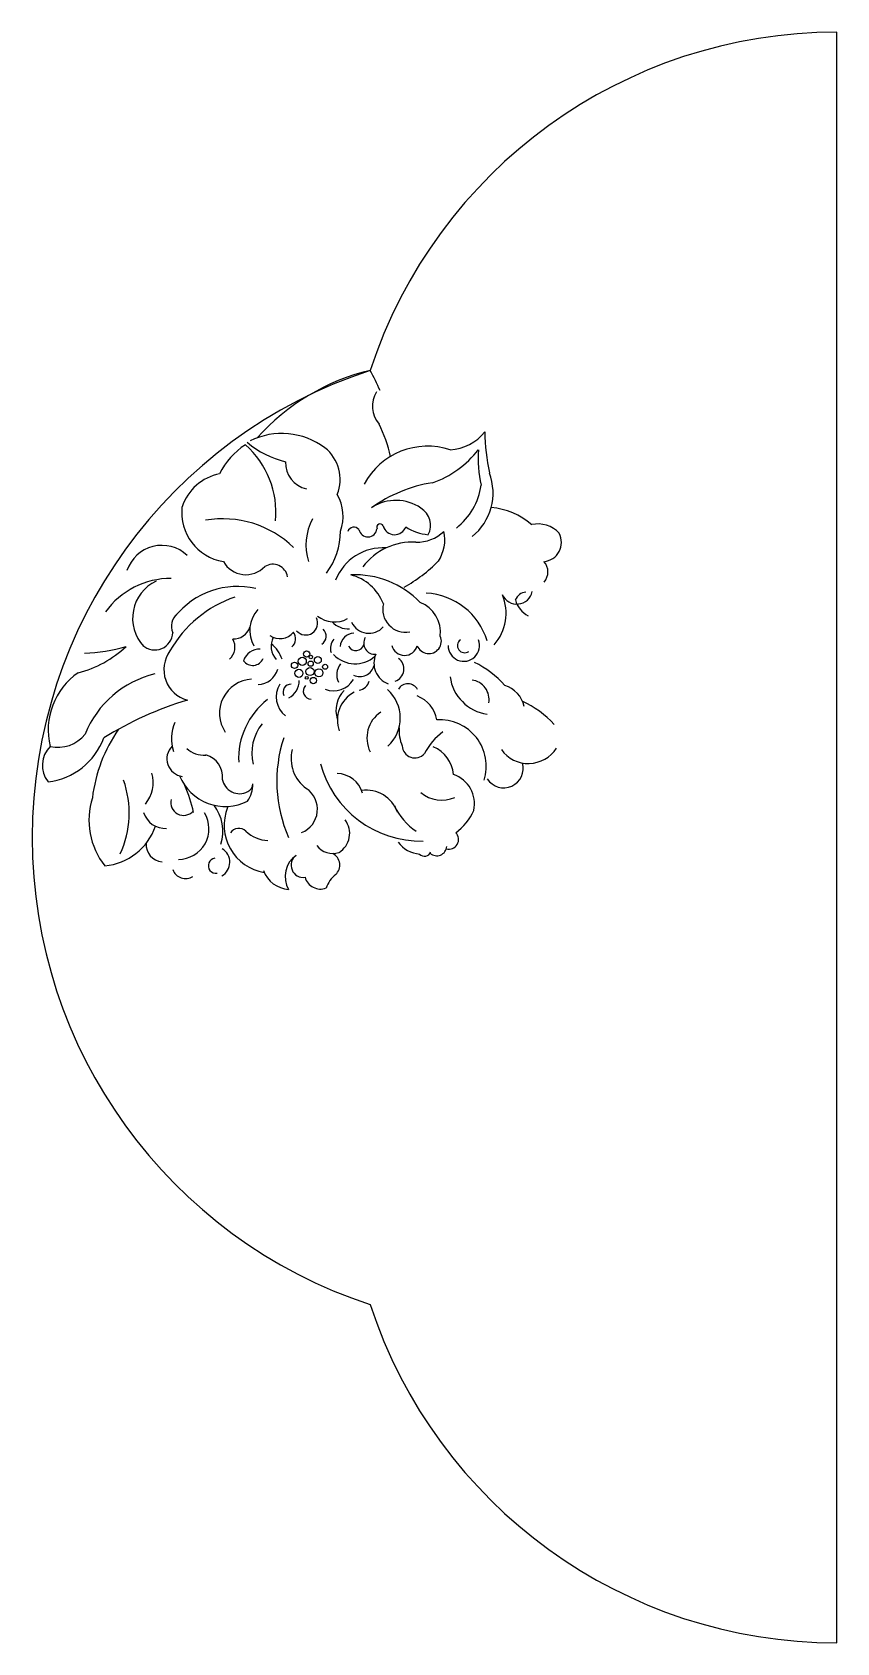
# Model space of a CAD drawing. Header units: millimetres. Extents: x -4199 to 23701, y -2708 to 11766.
# Drawn here: x 17549 to 18549, y 9766 to 11766 of the extents above; entities that cross this region are included whole.
import ezdxf

# ---------------------------------------------------------------- set-up
doc = ezdxf.new("R2010")
doc.units = ezdxf.units.MM
doc.layers.add('A-DOOR-PANEL', color=2, linetype='Continuous')

# ---------------------------------------------------------------- blocks, each defined once
blk = doc.blocks.new('SBMDHZ')
at = {"color": 0, "ltscale": 2.5}
for centre, radius in [((-664.3, 218.8), 5.01), ((-658.9, 227.9), 3.98), ((-653.7, 224.2), 2.25), ((-645, 220.3), 4.3), ((-673.9, 213.8), 3.94), ((-668.5, 203.9), 5.01), ((-658.8, 198.3), 1.83), ((-654.7, 206.1), 5.01), ((-653.9, 215.9), 3.23), ((-643.6, 204.5), 5.01), ((-636, 212), 3.09), ((-650.6, 194.9), 3.94)]:
    blk.add_circle(centre, radius, dxfattribs=at)
for centre, radius, start, end in [((-516.1, 313.2), 274.4, 103.4685, 138.1418), ((-835.3, 439.2), 291.6, 23.3887, 28.87), ((-544.6, 535.3), 32.7, 146.576, 221.9811), ((-689.8, 412.1), 89.6, 53.3605, 116.0925), ((-737.3, 430.7), 187.6, 13.1118, 26.1559), ((-483.8, 540.5), 59.1, 273.3271, 321.5156), ((-152.5, 510.3), 285.1, 181.313, 191.6612), ((-687.2, 412.7), 88.9, 122.5698, 154.0064), ((-808.1, 404.1), 111, 354.3307, 48.8042), ((-658.2, 578.5), 115.1, 229.6611, 256.368), ((-667.2, 444.7), 50, 338.0685, 51.7787), ((-508.5, 396.3), 89.7, 71.7386, 151.692), ((-543.4, 557.4), 123.8, 289.2473, 322.2216), ((-300.4, 470.6), 145.5, 175.7005, 193.1798), ((-651.9, 465.6), 33.4, 178.2406, 257.2846), ((-754.9, 390.8), 62.1, 101.3208, 161.4938), ((-476.3, 269.5), 173, 98.7284, 126.0918), ((-496.6, 427.9), 69.4, 308.7107, 20.879), ((-668, 398.8), 54.5, 340.2533, 30.0327), ((-522.2, 448.3), 80.8, 307.6586, 352.3122), ((-752.5, 403.6), 61.7, 173.5507, 260.7559), ((-547.8, 364.1), 54.6, 55.5634, 122.5457), ((-530.5, 387.5), 25.5, 333.4397, 57.7804), ((-436.5, 322.8), 87.1, 48.8518, 85.4811), ((-763.1, 269.6), 126.2, 45.7833, 99.81), ((-588.8, 363), 70.9, 152.5004, 196.492), ((-706.5, 381.6), 89.8, 323.4618, 359.2349), ((-600.1, 377.2), 8.11, 41.0726, 159.1083), ((-582.8, 384.7), 11.4, 191.1781, 353.8358), ((-567.6, 385.2), 4.18, 24.9476, 204.9476), ((-549.6, 390.7), 14.7, 194.67, 341.0928), ((-502.1, 437), 61.2, 236.6228, 264.6759), ((-521.3, 414.4), 47.6, 267.7827, 313.9347), ((-534.7, 369.9), 47.6, 326.0217, 12.297), ((-371.2, 354), 35.4, 42.4483, 102.9253), ((-838.8, 317), 45.8, 46.6146, 161.3764), ((-526.9, 288.5), 78.4, 87.2413, 142.6542), ((-366.5, 366.6), 24.2, 276.1482, 27.6023), ((-734.3, 358.8), 32.4, 209.8262, 316.4498), ((-564.4, 297), 62.7, 85.916, 158.9353), ((-623.6, 467.5), 178.5, 298.7082, 315.9352), ((-377.7, 329.9), 18.7, 317.5699, 42.632), ((-827.1, 220.3), 101.5, 90.0647, 143.8312), ((-700.9, 320.8), 18.5, 9.2334, 122.4181), ((-598.7, 213.6), 112.6, 44.0415, 92.7132), ((-618.5, 269), 58.9, 21.156, 75.8429), ((-824.2, 272.2), 51, 115.258, 222.8033), ((-744.3, 210.8), 101, 77.1886, 140.8511), ((-514.7, 220.2), 83.5, 16.6332, 86.9383), ((-470.2, 278.5), 59.2, 318.4773, 22.857), ((-397.7, 309.6), 19.7, 204.4398, 347.5947), ((-384.4, 288.4), 16.6, 97.2556, 156.3686), ((-700.1, 158.7), 147.9, 108.9428, 150.4605), ((-691, 257.3), 38.6, 138.0725, 210.2819), ((-535.7, 283.5), 28.7, 166.2362, 279.8926), ((-532.2, 254.9), 39.7, 353.1425, 68.7388), ((-368, 304.2), 32.8, 196.1974, 241.2843), ((-807, 262.5), 20, 130.3204, 204.0997), ((-749.7, 267.9), 21.4, 267.2995, 341.6874), ((-660, 266.3), 14.8, 220.2073, 26.4862), ((-624.2, 301.1), 33.5, 231.0512, 298.9178), ((-607.3, 286.2), 27.1, 223.0416, 273.3911), ((-581.5, 277.6), 24, 205.6318, 317.9602), ((-847.7, 255.3), 22.4, 228.2865, 357.4262), ((-767.7, 236.4), 19.7, 310.558, 30.8004), ((-692.2, 268.6), 21.6, 235.3457, 321.0342), ((-678.7, 237.6), 24.4, 153.0177, 222.8177), ((-727.2, 209.3), 39.6, 17.7127, 52.0807), ((-685.5, 246.8), 13, 308.9893, 39.3639), ((-646.2, 249.9), 11.6, 303.213, 48.6446), ((-611.4, 234.9), 17.9, 139.8951, 196.5311), ((-599.6, 235.9), 17.8, 92.2605, 175.5686), ((-574.1, 241.4), 13.9, 150.2972, 274.5264), ((-507.1, 243.9), 15.6, 201.5186, 23.3221), ((-463.6, 238.3), 19.5, 179.815, 21.3759), ((-462.6, 238.4), 8.95, 126.1637, 306.1637), ((-976, 336.2), 135.7, 284.163, 313.1388), ((-940.6, 432.1), 203.2, 271.5456, 286.3969), ((-797, 208.5), 39.3, 143.8616, 255.0009), ((-717.2, 212.7), 21.3, 88.2603, 161.2401), ((-725.9, 227.9), 14.2, 216.4167, 335.9782), ((-598.7, 252.6), 36.9, 223.6953, 311.9412), ((-597.7, 242.2), 10.2, 207.9344, 345.2892), ((-547.8, 216.6), 27.5, 156.473, 248.949), ((-537.3, 242.6), 16.4, 194.8766, 344.3874), ((-554, 209.4), 16, 288.9124, 54.2462), ((-894.1, 133.8), 86, 124.5155, 193.8957), ((-817.9, 81.3), 125.5, 103.6705, 157.9466), ((-719.8, 215.9), 25.9, 271.7767, 344.3401), ((-600.9, 202.2), 20.6, 139.8397, 206.2907), ((-592.4, 217.5), 17.7, 242.8154, 347.337), ((-500.1, 113.2), 115.5, 40.856, 64.3762), ((-725.2, 154.5), 42, 92.8921, 214.1141), ((-667.4, 174.6), 29.4, 147.4294, 233.1349), ((-678.5, 180.5), 9.73, 87.74, 205.7457), ((-691.3, 194.3), 23.1, 295.9872, 1.5491), ((-653.1, 181.7), 10, 135.4852, 268.8798), ((-625.5, 210.8), 28.7, 248.7993, 329.2444), ((-587.6, 157.9), 34.9, 134.7558, 198.0747), ((-581.7, 145.8), 39, 117.6809, 200.2377), ((-595.9, 197.9), 15.1, 279.1351, 345.1791), ((-589.9, 148.3), 47.4, 312.6312, 48.2365), ((-533, 177.2), 13.7, 28.4499, 149.6989), ((-426.3, 207.3), 54.9, 187.9932, 261.3781), ((-456.7, 171.2), 24.6, 350.3604, 82.2613), ((-423.6, 154.5), 36.1, 12.8759, 72.3301), ((-688.5, -230.1), 417.8, 106.4976, 122.1503), ((-650.9, 98.2), 92.5, 127.7601, 182.9885), ((-535.9, 138.9), 39.6, 10.8026, 68.4941), ((-448.6, 48.8), 133.7, 43.1909, 64.4077), ((-777, 122.4), 50, 155.8866, 198.0061), ((-667.2, 104.5), 59.8, 142.0573, 192.9808), ((-545.3, 123.5), 38.7, 123.6757, 206.0885), ((-493.8, 88.2), 58.2, 342.8314, 93.1612), ((-990.6, 153.5), 85.1, 276.9378, 339.4687), ((-967.7, 154.1), 42.1, 256.3944, 322.4639), ((-735.3, 25.7), 191.4, 145.4064, 172.8798), ((-522.3, 69.9), 173.7, 161.935, 203.6884), ((-492.7, 133.6), 51.4, 176.9019, 202.6605), ((-445.3, 70.4), 75.2, 125.9952, 153.2714), ((-954.2, 89.6), 33.2, 134.7699, 218.1451), ((-810.3, 97.8), 22.3, 135.453, 261.9429), ((-786.8, 133.2), 30.9, 226.8028, 274.9232), ((-791.4, 75.6), 27.9, 353.8685, 74.7782), ((-632.6, 98), 45.7, 165.837, 234.3193), ((-524.4, 114.5), 15.7, 182.9096, 318.93), ((-517.3, 74.4), 41.2, 5.3693, 67.4908), ((-383.3, 133.3), 41.4, 215.6897, 327.3154), ((-517, 124.7), 129.1, 194.849, 271.3235), ((-414, 85.9), 24.2, 212.8193, 15.8924), ((-1001.9, 30.6), 122.4, 335.3861, 19.4048), ((-892.8, 68.5), 43.2, 321.4033, 15.2919), ((-760, 99.9), 61.4, 202.4247, 296.7858), ((-987.1, -10.8), 192.3, 12.6065, 23.0514), ((-742.4, 76), 21.6, 189.0489, 298.9727), ((-760.3, 65.3), 34.5, 324.2143, 2.0444), ((-737, 67.1), 11.2, 296.8801, 356.9375), ((-676.6, 35), 31.1, 291.7043, 56.2212), ((-621.4, 46.6), 32.9, 15.1285, 89.2419), ((-488.7, 41.8), 38.4, 347.6119, 71.2112), ((-837.9, 21.7), 91.6, 162.4226, 218.4355), ((-811.7, 43.6), 16.1, 166.5703, 317.7689), ((-816.2, 7.7), 53.2, 342.4199, 37.5089), ((-584.6, 17.8), 40.9, 19.6786, 98.4454), ((-491.1, 85.6), 39.3, 228.9826, 294.5811), ((-834.8, 39.3), 28, 197.1438, 273.6661), ((-818.4, 10.9), 38.1, 270.3115, 30.9889), ((-701.9, 15.4), 59.5, 158.4881, 260.5466), ((-633.2, 5.1), 27.8, 301.5045, 36.7507), ((-478, 73.3), 79.4, 205.1388, 235.7204), ((-518.6, 65.5), 74.7, 307.091, 334.6937), ((-916.7, 38.6), 74.2, 275.4118, 340.5967), ((-743.2, -0.7), 12.1, 44.0913, 148.3034), ((-704.3, 41.3), 45.2, 228.09, 266.3317), ((-482.1, -2.5), 12, 254.6869, 44.7351), ((-836.6, -8.4), 21.9, 177.0053, 264.6909), ((-774.1, -30.7), 19.7, 299.6875, 58.1983), ((-626.6, 4.7), 24.6, 216.2766, 288.7449), ((-633.9, -34.2), 16.2, 313.1201, 61.5714), ((-514.7, 17.8), 38.6, 217.7082, 264.5087), ((-512.4, -15.3), 8.05, 221.4273, 340.3317), ((-497.1, -10.4), 12.3, 226.9827, 357.2126), ((-809.5, -34.2), 16.8, 199.6709, 303.3167), ((-771.6, -35), 9.48, 98.403, 278.403), ((-653.8, -48.4), 31.9, 124.7496, 210.4943), ((-663, -34.4), 15.2, 126.1988, 278.2066), ((-678.2, -27.7), 37, 201.2932, 265.2184), ((-641.8, -44.3), 19.7, 194.8367, 291.2198), ((-600, -74.7), 36.6, 128.5279, 160.9824)]:
    blk.add_arc(centre, radius, start, end, dxfattribs=at)
at = {"layer": 'A-DOOR-PANEL', "color": 0}
blk.add_lwpolyline([(-580, 580, 0.724129), (-580, -580, 0.324083), (0, -1000.1), (0, 1000.1, 0.324083), (-580, 580)], format="xyb", dxfattribs=at)

msp = doc.modelspace()

# ---------------------------------------------------------------- block references
msp.add_blockref('SBMDHZ', (18548.83, 10765.95))

doc.saveas('drawing.dxf')
